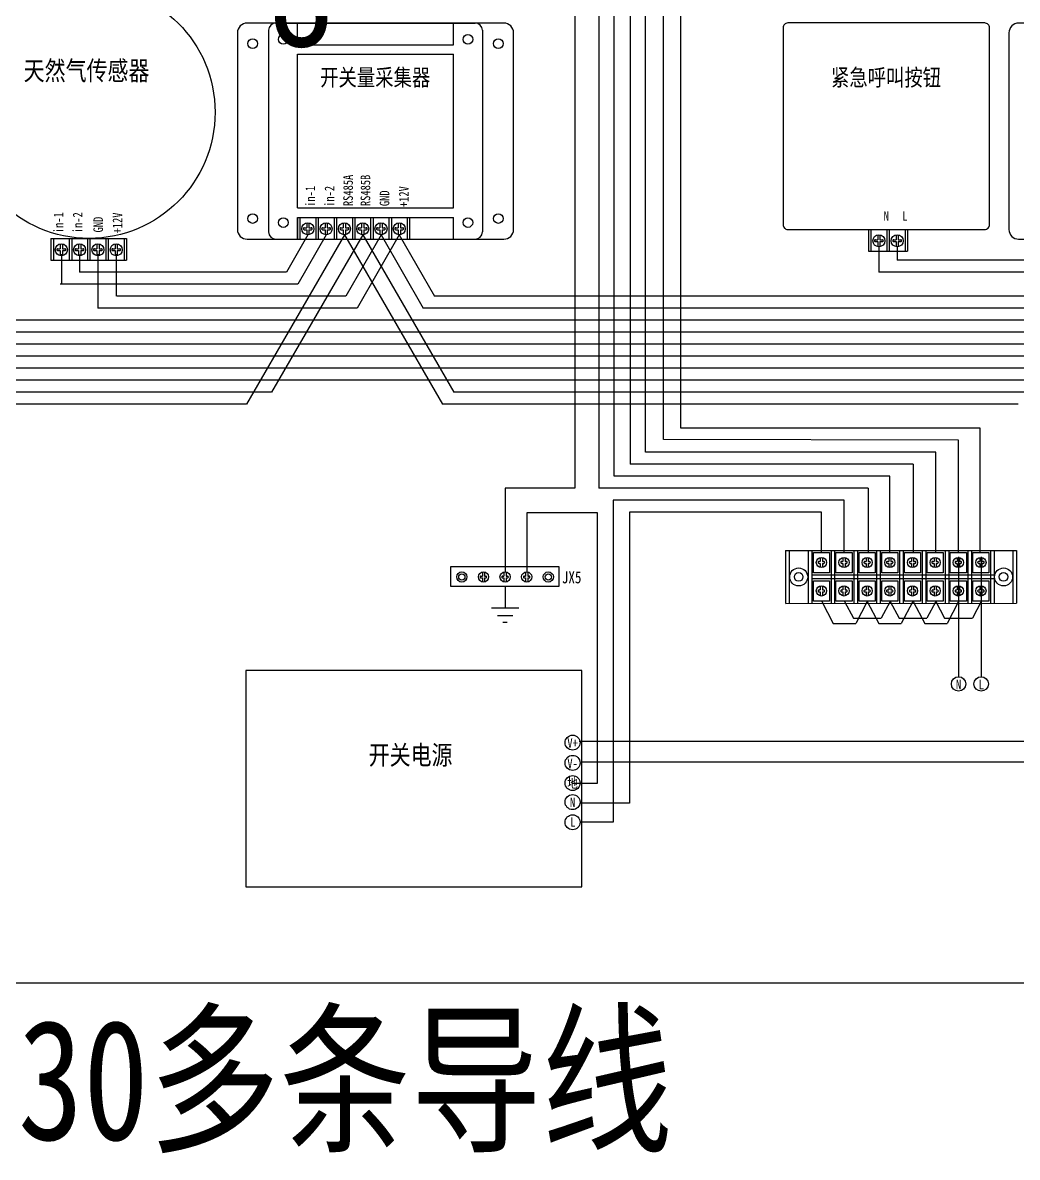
# Model space of a CAD drawing. Extents: x 1266371 to 2543862, y 307832 to 617203.
# Drawn here: x 1267638.5 to 1268052.8, y 308041.4 to 308514 of the extents above; entities that cross this region are included whole.
import ezdxf
from ezdxf.enums import TextEntityAlignment as Align

# ---------------------------------------------------------------- set-up
doc = ezdxf.new("R2010")
doc.units = 0
doc.header["$LTSCALE"] = 1000
doc.header["$MEASUREMENT"] = 0
doc.layers.get('0').update_dxf_attribs({"linetype": 'CONTINUOUS'})
doc.styles.add('-宋体', font='', dxfattribs={"width": 0.8})
doc.styles.get('-宋体').set_extended_font_data('SimSun')

msp = doc.modelspace()

# ---------------------------------------------------------------- linework, layer by layer
for p, q in [((1267912.65, 308345.08), (1267912.65, 308591.15)), ((1267905.37, 308340.38), (1267905.37, 308586.15)), ((1267897.89, 308335.08), (1267897.89, 308581.15)), ((1267891.57, 308576.15), (1267891.57, 308330.08)), ((1267884.81, 308325.08), (1267884.81, 308571.15)), ((1267878.51, 308566.15), (1267878.51, 308320.08)), ((1267868.51, 308561.15), (1267868.51, 308320.08)), ((1267743.95, 308513.84), (1267826.95, 308513.84)), ((1267752.95, 308504.84), (1267752.95, 308513.83)), ((1267817.95, 308504.84), (1267817.95, 308513.84)), ((1267740.95, 308510.84), (1267740.95, 308458.36)), ((1267829.95, 308510.84), (1267829.95, 308451.83)), ((1267752.95, 308504.84), (1267817.95, 308504.84)), ((1267752.95, 308436.84), (1267752.95, 308500.84)), ((1267752.95, 308500.84), (1267817.95, 308500.84)), ((1267817.95, 308436.84), (1267817.95, 308500.84)), ((1267740.95, 308485.86), (1267740.95, 308426.84)), ((1267829.95, 308485.44), (1267829.95, 308426.84)), ((1267752.95, 308436.84), (1267817.95, 308436.84)), ((1267752.95, 308423.83), (1267752.95, 308432.84)), ((1267752.95, 308432.84), (1267817.95, 308432.84)), ((1267752.95, 308432.84), (1267799.67, 308432.84)), ((1267752.95, 308432.84), (1267752.95, 308423.84)), ((1267752.95, 308432.84), (1267799.67, 308432.84)), ((1267752.95, 308432.84), (1267752.95, 308423.84)), ((1267753.95, 308432.84), (1267753.95, 308423.84)), ((1267753.95, 308432.84), (1267753.95, 308423.84)), ((1267760.57, 308432.84), (1267760.57, 308423.84)), ((1267760.57, 308432.84), (1267760.57, 308423.84)), ((1267761.57, 308432.84), (1267761.57, 308423.84)), ((1267761.57, 308432.84), (1267761.57, 308423.84)), ((1267768.19, 308432.84), (1267768.19, 308423.84)), ((1267768.19, 308432.84), (1267768.19, 308423.84)), ((1267769.19, 308432.84), (1267769.19, 308423.84)), ((1267769.19, 308432.84), (1267769.19, 308423.84)), ((1267775.81, 308432.84), (1267775.81, 308423.84)), ((1267775.81, 308432.84), (1267775.81, 308423.84)), ((1267776.81, 308432.84), (1267776.81, 308423.84)), ((1267776.81, 308432.84), (1267776.81, 308423.84)), ((1267783.43, 308432.84), (1267783.43, 308423.84)), ((1267783.43, 308432.84), (1267783.43, 308423.84)), ((1267784.43, 308432.84), (1267784.43, 308423.84)), ((1267784.43, 308432.84), (1267784.43, 308423.84)), ((1267791.05, 308432.84), (1267791.05, 308423.84)), ((1267791.05, 308432.84), (1267791.05, 308423.84)), ((1267792.05, 308432.84), (1267792.05, 308423.84)), ((1267792.05, 308432.84), (1267792.05, 308423.84)), ((1267798.67, 308432.84), (1267798.67, 308423.84)), ((1267798.67, 308432.84), (1267798.67, 308423.84)), ((1267799.67, 308432.84), (1267799.67, 308423.84)), ((1267799.67, 308432.84), (1267799.67, 308423.84)), ((1267817.95, 308423.83), (1267817.95, 308432.84)), ((1267755.79, 308428.55), (1267756.81, 308428.55)), ((1267755.79, 308428.55), (1267756.81, 308428.55)), ((1267755.79, 308427.78), (1267756.81, 308427.78)), ((1267755.79, 308427.78), (1267756.81, 308427.78)), ((1267756.81, 308430.63), (1267756.81, 308428.55)), ((1267756.81, 308430.63), (1267756.81, 308428.55)), ((1267756.81, 308427.78), (1267756.81, 308425.68)), ((1267756.81, 308427.78), (1267756.81, 308425.68)), ((1267757.7, 308430.63), (1267757.7, 308428.55)), ((1267757.7, 308430.63), (1267757.7, 308428.55)), ((1267757.7, 308428.55), (1267758.72, 308428.55)), ((1267757.7, 308428.55), (1267758.72, 308428.55)), ((1267757.7, 308427.78), (1267757.7, 308425.68)), ((1267757.7, 308427.78), (1267758.74, 308427.78)), ((1267757.7, 308427.78), (1267757.7, 308425.68)), ((1267757.7, 308427.78), (1267758.74, 308427.78)), ((1267763.41, 308428.55), (1267764.43, 308428.55)), ((1267763.41, 308428.55), (1267764.43, 308428.55)), ((1267763.41, 308427.78), (1267764.43, 308427.78)), ((1267763.41, 308427.78), (1267764.43, 308427.78)), ((1267764.43, 308430.63), (1267764.43, 308428.55)), ((1267764.43, 308430.63), (1267764.43, 308428.55)), ((1267764.43, 308427.78), (1267764.43, 308425.68)), ((1267764.43, 308427.78), (1267764.43, 308425.68)), ((1267765.32, 308430.63), (1267765.32, 308428.55)), ((1267765.32, 308430.63), (1267765.32, 308428.55)), ((1267765.32, 308428.55), (1267766.34, 308428.55)), ((1267765.32, 308428.55), (1267766.34, 308428.55)), ((1267765.32, 308427.78), (1267765.32, 308425.68)), ((1267765.32, 308427.78), (1267766.36, 308427.78)), ((1267765.32, 308427.78), (1267765.32, 308425.68)), ((1267765.32, 308427.78), (1267766.36, 308427.78)), ((1267771.03, 308428.55), (1267772.05, 308428.55)), ((1267771.03, 308428.55), (1267772.05, 308428.55)), ((1267771.03, 308427.78), (1267772.05, 308427.78)), ((1267771.03, 308427.78), (1267772.05, 308427.78)), ((1267772.05, 308430.63), (1267772.05, 308428.55)), ((1267772.05, 308430.63), (1267772.05, 308428.55)), ((1267772.05, 308427.78), (1267772.05, 308425.68)), ((1267772.05, 308427.78), (1267772.05, 308425.68)), ((1267772.94, 308430.63), (1267772.94, 308428.55)), ((1267772.94, 308430.63), (1267772.94, 308428.55)), ((1267772.94, 308428.55), (1267773.96, 308428.55)), ((1267772.94, 308428.55), (1267773.96, 308428.55)), ((1267772.94, 308427.78), (1267772.94, 308425.68)), ((1267772.94, 308427.78), (1267773.98, 308427.78)), ((1267772.94, 308427.78), (1267772.94, 308425.68)), ((1267772.94, 308427.78), (1267773.98, 308427.78)), ((1267778.65, 308428.55), (1267779.67, 308428.55)), ((1267778.65, 308428.55), (1267779.67, 308428.55)), ((1267778.65, 308427.78), (1267779.67, 308427.78)), ((1267778.65, 308427.78), (1267779.67, 308427.78)), ((1267779.67, 308430.63), (1267779.67, 308428.55)), ((1267779.67, 308430.63), (1267779.67, 308428.55)), ((1267779.67, 308427.78), (1267779.67, 308425.68)), ((1267779.67, 308427.78), (1267779.67, 308425.68)), ((1267780.56, 308430.63), (1267780.56, 308428.55)), ((1267780.56, 308430.63), (1267780.56, 308428.55)), ((1267780.56, 308428.55), (1267781.58, 308428.55)), ((1267780.56, 308428.55), (1267781.58, 308428.55)), ((1267780.56, 308427.78), (1267780.56, 308425.68)), ((1267780.56, 308427.78), (1267781.6, 308427.78)), ((1267780.56, 308427.78), (1267780.56, 308425.68)), ((1267780.56, 308427.78), (1267781.6, 308427.78)), ((1267786.27, 308428.55), (1267787.29, 308428.55)), ((1267786.27, 308428.55), (1267787.29, 308428.55)), ((1267786.27, 308427.78), (1267787.29, 308427.78)), ((1267786.27, 308427.78), (1267787.29, 308427.78)), ((1267787.29, 308430.63), (1267787.29, 308428.55)), ((1267787.29, 308430.63), (1267787.29, 308428.55)), ((1267787.29, 308427.78), (1267787.29, 308425.68)), ((1267787.29, 308427.78), (1267787.29, 308425.68)), ((1267788.18, 308430.63), (1267788.18, 308428.55)), ((1267788.18, 308430.63), (1267788.18, 308428.55)), ((1267788.18, 308428.55), (1267789.2, 308428.55)), ((1267788.18, 308428.55), (1267789.2, 308428.55)), ((1267788.18, 308427.78), (1267788.18, 308425.68)), ((1267788.18, 308427.78), (1267789.22, 308427.78)), ((1267788.18, 308427.78), (1267788.18, 308425.68)), ((1267788.18, 308427.78), (1267789.22, 308427.78)), ((1267793.89, 308428.55), (1267794.91, 308428.55)), ((1267793.89, 308428.55), (1267794.91, 308428.55)), ((1267793.89, 308427.78), (1267794.91, 308427.78)), ((1267793.89, 308427.78), (1267794.91, 308427.78)), ((1267794.91, 308430.63), (1267794.91, 308428.55)), ((1267794.91, 308430.63), (1267794.91, 308428.55)), ((1267794.91, 308427.78), (1267794.91, 308425.68)), ((1267794.91, 308427.78), (1267794.91, 308425.68)), ((1267795.8, 308430.63), (1267795.8, 308428.55)), ((1267795.8, 308430.63), (1267795.8, 308428.55)), ((1267795.8, 308428.55), (1267796.82, 308428.55)), ((1267795.8, 308428.55), (1267796.82, 308428.55)), ((1267795.8, 308427.78), (1267795.8, 308425.68)), ((1267795.8, 308427.78), (1267796.84, 308427.78)), ((1267795.8, 308427.78), (1267795.8, 308425.68)), ((1267795.8, 308427.78), (1267796.84, 308427.78)), ((1267990.8, 308427.85), (1268007.04, 308427.85)), ((1267990.8, 308427.85), (1267990.8, 308418.85)), ((1267991.8, 308427.85), (1267991.8, 308418.85)), ((1267998.42, 308427.85), (1267998.42, 308418.85)), ((1267999.42, 308427.85), (1267999.42, 308418.85)), ((1268006.04, 308427.85), (1268006.04, 308418.85)), ((1268007.04, 308427.85), (1268007.04, 308418.85)), ((1267650.3, 308424.1), (1267681.78, 308424.1)), ((1267650.3, 308424.1), (1267650.3, 308415.1)), ((1267651.3, 308424.1), (1267651.3, 308415.1)), ((1267654.16, 308421.89), (1267654.16, 308419.81)), ((1267655.06, 308421.89), (1267655.06, 308419.81)), ((1267657.92, 308424.1), (1267657.92, 308415.1)), ((1267658.92, 308424.1), (1267658.92, 308415.1)), ((1267661.78, 308421.89), (1267661.78, 308419.81)), ((1267662.68, 308421.89), (1267662.68, 308419.81)), ((1267665.54, 308424.1), (1267665.54, 308415.1)), ((1267666.54, 308424.1), (1267666.54, 308415.1)), ((1267669.4, 308421.89), (1267669.4, 308419.81)), ((1267670.3, 308421.89), (1267670.3, 308419.81)), ((1267673.16, 308424.1), (1267673.16, 308415.1)), ((1267674.16, 308424.1), (1267674.16, 308415.1)), ((1267677.02, 308421.89), (1267677.02, 308419.81)), ((1267677.92, 308421.89), (1267677.92, 308419.81)), ((1267680.78, 308424.1), (1267680.78, 308415.1)), ((1267681.78, 308424.1), (1267681.78, 308415.1)), ((1267743.95, 308423.84), (1267826.95, 308423.84)), ((1267752.95, 308423.84), (1267799.67, 308423.84)), ((1267752.95, 308423.84), (1267799.67, 308423.84)), ((1267993.64, 308423.56), (1267994.66, 308423.56)), ((1267993.64, 308422.79), (1267994.66, 308422.79)), ((1267994.66, 308425.64), (1267994.66, 308423.56)), ((1267994.66, 308422.79), (1267994.66, 308420.69)), ((1267995.56, 308425.64), (1267995.56, 308423.56)), ((1267995.56, 308423.56), (1267996.57, 308423.56)), ((1267995.56, 308422.79), (1267995.56, 308420.69)), ((1267995.56, 308422.79), (1267996.59, 308422.79)), ((1268001.26, 308423.56), (1268002.28, 308423.56)), ((1268001.26, 308422.79), (1268002.28, 308422.79)), ((1268002.28, 308425.64), (1268002.28, 308423.56)), ((1268002.28, 308422.79), (1268002.28, 308420.69)), ((1268003.18, 308425.64), (1268003.18, 308423.56)), ((1268003.18, 308423.56), (1268004.19, 308423.56)), ((1268003.18, 308422.79), (1268003.18, 308420.69)), ((1268003.18, 308422.79), (1268004.21, 308422.79)), ((1267653.14, 308419.81), (1267654.16, 308419.81)), ((1267653.14, 308419.04), (1267654.16, 308419.04)), ((1267654.16, 308419.04), (1267654.16, 308416.94)), ((1267655.06, 308419.81), (1267656.07, 308419.81)), ((1267655.06, 308419.04), (1267655.06, 308416.94)), ((1267655.06, 308419.04), (1267656.09, 308419.04)), ((1267660.76, 308419.81), (1267661.78, 308419.81)), ((1267660.76, 308419.04), (1267661.78, 308419.04)), ((1267661.78, 308419.04), (1267661.78, 308416.94)), ((1267662.68, 308419.81), (1267663.69, 308419.81)), ((1267662.68, 308419.04), (1267662.68, 308416.94)), ((1267662.68, 308419.04), (1267663.71, 308419.04)), ((1267668.38, 308419.81), (1267669.4, 308419.81)), ((1267668.38, 308419.04), (1267669.4, 308419.04)), ((1267669.4, 308419.04), (1267669.4, 308416.94)), ((1267670.3, 308419.81), (1267671.31, 308419.81)), ((1267670.3, 308419.04), (1267670.3, 308416.94)), ((1267670.3, 308419.04), (1267671.33, 308419.04)), ((1267676, 308419.81), (1267677.02, 308419.81)), ((1267676, 308419.04), (1267677.02, 308419.04)), ((1267677.02, 308419.04), (1267677.02, 308416.94)), ((1267677.92, 308419.81), (1267678.93, 308419.81)), ((1267677.92, 308419.04), (1267677.92, 308416.94)), ((1267677.92, 308419.04), (1267678.95, 308419.04)), ((1267990.8, 308418.85), (1268007.04, 308418.85)), ((1267650.3, 308415.1), (1267681.78, 308415.1)), ((1268037.32, 308345.08), (1267912.65, 308345.08)), ((1268037.32, 308293.42), (1268037.32, 308345.08)), ((1268028.2, 308340.08), (1267905.37, 308340.38)), ((1268028.2, 308293.38), (1268028.2, 308340.08)), ((1268018.79, 308335.08), (1267897.89, 308335.08)), ((1268018.79, 308293.38), (1268018.79, 308335.08)), ((1268009.32, 308330.08), (1267891.57, 308330.08)), ((1268009.32, 308330.08), (1268009.32, 308293.53)), ((1267999.69, 308325.08), (1267884.81, 308325.08)), ((1267999.69, 308293.36), (1267999.69, 308325.08)), ((1267868.51, 308320.08), (1267839.43, 308320.08)), ((1267839.43, 308320.08), (1267839.43, 308285.28)), ((1267990.66, 308320.08), (1267878.51, 308320.08)), ((1267990.66, 308320.08), (1267990.66, 308293.44)), ((1267884.5, 308315.08), (1267884.5, 308180.93)), ((1267980.64, 308315.08), (1267884.5, 308315.08)), ((1267980.64, 308293.38), (1267980.64, 308315.08)), ((1267877.93, 308309.86), (1267848.43, 308309.86)), ((1267848.43, 308309.86), (1267848.43, 308285.29)), ((1267877.93, 308197.29), (1267877.93, 308309.86)), ((1267891.26, 308310.08), (1267891.26, 308188.87)), ((1267971.26, 308310.08), (1267891.26, 308310.08)), ((1267971.26, 308293.38), (1267971.26, 308310.08)), ((1267956.17, 308294.12), (1268052.46, 308294.12)), ((1267956.17, 308294.12), (1267956.17, 308272.17)), ((1267957.67, 308294.12), (1267957.67, 308272.17)), ((1267965.67, 308294.12), (1267965.67, 308272.17)), ((1267967.17, 308294.12), (1267967.17, 308272.17)), ((1267975.17, 308294.12), (1267975.17, 308272.22)), ((1267976.67, 308294.12), (1267976.67, 308272.22)), ((1267984.67, 308294.12), (1267984.67, 308272.22)), ((1267986.17, 308294.12), (1267986.17, 308272.22)), ((1267994.17, 308294.12), (1267994.17, 308272.22)), ((1267995.67, 308294.12), (1267995.67, 308272.22)), ((1268003.67, 308294.12), (1268003.67, 308272.22)), ((1268005.17, 308294.12), (1268005.17, 308272.22)), ((1268013.17, 308294.12), (1268013.17, 308272.22)), ((1268014.67, 308294.12), (1268014.67, 308272.22)), ((1268022.67, 308294.12), (1268022.67, 308272.22)), ((1268024.17, 308294.12), (1268024.17, 308272.22)), ((1268032.17, 308294.12), (1268032.17, 308272.22)), ((1268033.67, 308294.12), (1268033.67, 308272.22)), ((1268041.55, 308294.12), (1268041.55, 308272.22)), ((1268043.05, 308294.12), (1268043.05, 308272.22)), ((1268050.96, 308294.12), (1268050.96, 308272.22)), ((1268052.46, 308294.12), (1268052.46, 308272.22)), ((1267970.19, 308289.56), (1267970.71, 308289.56)), ((1267970.71, 308291.24), (1267970.71, 308289.56)), ((1267971.61, 308291.25), (1267971.61, 308289.56)), ((1267971.61, 308289.56), (1267972.12, 308289.56)), ((1267979.61, 308289.56), (1267980.13, 308289.56)), ((1267980.13, 308291.24), (1267980.13, 308289.56)), ((1267981.03, 308291.25), (1267981.03, 308289.56)), ((1267981.03, 308289.56), (1267981.54, 308289.56)), ((1267989.26, 308289.56), (1267989.78, 308289.56)), ((1267989.78, 308291.24), (1267989.78, 308289.56)), ((1267990.67, 308291.25), (1267990.67, 308289.56)), ((1267990.67, 308289.56), (1267991.19, 308289.56)), ((1267998.67, 308289.56), (1267999.19, 308289.56)), ((1267999.19, 308291.24), (1267999.19, 308289.56)), ((1268000.09, 308291.25), (1268000.09, 308289.56)), ((1268000.09, 308289.56), (1268000.6, 308289.56)), ((1268008.15, 308289.56), (1268008.67, 308289.56)), ((1268008.67, 308291.24), (1268008.67, 308289.56)), ((1268009.57, 308291.25), (1268009.57, 308289.56)), ((1268009.57, 308289.56), (1268010.08, 308289.56)), ((1268017.57, 308289.56), (1268018.09, 308289.56)), ((1268018.09, 308291.24), (1268018.09, 308289.56)), ((1268018.98, 308291.25), (1268018.98, 308289.56)), ((1268018.98, 308289.56), (1268019.5, 308289.56)), ((1268027.22, 308289.56), (1268027.73, 308289.56)), ((1268027.73, 308291.24), (1268027.73, 308289.56)), ((1268028.28, 308291.49), (1268028.28, 308241.58)), ((1268028.63, 308291.25), (1268028.63, 308289.56)), ((1268028.63, 308289.56), (1268029.15, 308289.56)), ((1268036.63, 308289.56), (1268037.15, 308289.56)), ((1268037.15, 308291.24), (1268037.15, 308289.56)), ((1268037.7, 308291.48), (1268037.7, 308241.58)), ((1268038.05, 308291.25), (1268038.05, 308289.56)), ((1268038.05, 308289.56), (1268038.56, 308289.56)), ((1267829.97, 308285.21), (1267829.97, 308283.52)), ((1267830.86, 308285.21), (1267830.86, 308283.52)), ((1267838.97, 308285.21), (1267838.97, 308283.52)), ((1267839.86, 308285.21), (1267839.86, 308283.52)), ((1267847.97, 308285.21), (1267847.97, 308283.52)), ((1267848.86, 308285.21), (1267848.86, 308283.52)), ((1267970.19, 308288.78), (1267970.71, 308288.78)), ((1267970.71, 308288.78), (1267970.71, 308287.07)), ((1267971.61, 308288.78), (1267971.61, 308287.07)), ((1267971.61, 308288.78), (1267972.14, 308288.78)), ((1267979.61, 308288.78), (1267980.13, 308288.78)), ((1267980.13, 308288.78), (1267980.13, 308287.07)), ((1267981.03, 308288.78), (1267981.03, 308287.07)), ((1267981.03, 308288.78), (1267981.56, 308288.78)), ((1267989.26, 308288.78), (1267989.78, 308288.78)), ((1267989.78, 308288.78), (1267989.78, 308287.07)), ((1267990.67, 308288.78), (1267990.67, 308287.07)), ((1267990.67, 308288.78), (1267991.2, 308288.78)), ((1267998.67, 308288.78), (1267999.19, 308288.78)), ((1267999.19, 308288.78), (1267999.19, 308287.07)), ((1268000.09, 308288.78), (1268000.09, 308287.07)), ((1268000.09, 308288.78), (1268000.62, 308288.78)), ((1268008.15, 308288.78), (1268008.67, 308288.78)), ((1268008.67, 308288.78), (1268008.67, 308287.07)), ((1268009.57, 308288.78), (1268009.57, 308287.07)), ((1268009.57, 308288.78), (1268010.1, 308288.78)), ((1268017.57, 308288.78), (1268018.09, 308288.78)), ((1268018.09, 308288.78), (1268018.09, 308287.07)), ((1268018.98, 308288.78), (1268018.98, 308287.07)), ((1268018.98, 308288.78), (1268019.52, 308288.78)), ((1268027.21, 308288.78), (1268027.73, 308288.78)), ((1268027.73, 308288.78), (1268027.73, 308287.07)), ((1268028.63, 308288.78), (1268028.63, 308287.07)), ((1268028.63, 308288.78), (1268029.16, 308288.78)), ((1268036.63, 308288.78), (1268037.15, 308288.78)), ((1268037.15, 308288.78), (1268037.15, 308287.07)), ((1268038.05, 308288.78), (1268038.05, 308287.07)), ((1268038.05, 308288.78), (1268038.58, 308288.78)), ((1267829.45, 308283.52), (1267829.97, 308283.52)), ((1267829.45, 308282.74), (1267829.97, 308282.74)), ((1267829.97, 308282.74), (1267829.97, 308281.04)), ((1267830.86, 308283.52), (1267831.38, 308283.52)), ((1267830.86, 308282.74), (1267830.86, 308281.03)), ((1267830.86, 308282.74), (1267831.4, 308282.74)), ((1267838.45, 308283.52), (1267838.97, 308283.52)), ((1267838.45, 308282.74), (1267838.97, 308282.74)), ((1267838.97, 308282.74), (1267838.97, 308281.04)), ((1267839.86, 308283.52), (1267840.38, 308283.52)), ((1267839.86, 308282.74), (1267839.86, 308281.03)), ((1267839.86, 308282.74), (1267840.4, 308282.74)), ((1267847.45, 308283.52), (1267847.97, 308283.52)), ((1267847.45, 308282.74), (1267847.97, 308282.74)), ((1267847.97, 308282.74), (1267847.97, 308281.04)), ((1267848.86, 308283.52), (1267849.38, 308283.52)), ((1267848.86, 308282.74), (1267848.86, 308281.03)), ((1267848.86, 308282.74), (1267849.4, 308282.74)), ((1267967.17, 308284.08), (1268043.05, 308284.08)), ((1267967.17, 308282.44), (1268043.05, 308282.44)), ((1267839.44, 308279.29), (1267839.44, 308270.07)), ((1267970.19, 308277.71), (1267970.71, 308277.71)), ((1267970.19, 308276.93), (1267970.71, 308276.93)), ((1267970.71, 308279.39), (1267970.71, 308277.71)), ((1267970.71, 308276.93), (1267970.71, 308275.22)), ((1267971.61, 308279.39), (1267971.61, 308277.71)), ((1267971.61, 308277.71), (1267972.12, 308277.71)), ((1267971.61, 308276.93), (1267971.61, 308275.22)), ((1267971.61, 308276.93), (1267972.14, 308276.93)), ((1267979.61, 308277.71), (1267980.13, 308277.71)), ((1267979.61, 308276.93), (1267980.13, 308276.93)), ((1267980.13, 308279.39), (1267980.13, 308277.71)), ((1267980.13, 308276.93), (1267980.13, 308275.22)), ((1267981.03, 308279.39), (1267981.03, 308277.71)), ((1267981.03, 308277.71), (1267981.54, 308277.71)), ((1267981.03, 308276.93), (1267981.03, 308275.22)), ((1267981.03, 308276.93), (1267981.56, 308276.93)), ((1267989.26, 308277.71), (1267989.78, 308277.71)), ((1267989.26, 308276.93), (1267989.78, 308276.93)), ((1267989.78, 308279.39), (1267989.78, 308277.71)), ((1267989.78, 308276.93), (1267989.78, 308275.22)), ((1267990.67, 308279.39), (1267990.67, 308277.71)), ((1267990.67, 308277.71), (1267991.19, 308277.71)), ((1267990.67, 308276.93), (1267990.67, 308275.22)), ((1267990.67, 308276.93), (1267991.2, 308276.93)), ((1267998.67, 308277.71), (1267999.19, 308277.71)), ((1267998.67, 308276.93), (1267999.19, 308276.93)), ((1267999.19, 308279.39), (1267999.19, 308277.71)), ((1267999.19, 308276.93), (1267999.19, 308275.22)), ((1268000.09, 308279.39), (1268000.09, 308277.71)), ((1268000.09, 308277.71), (1268000.6, 308277.71)), ((1268000.09, 308276.93), (1268000.09, 308275.22)), ((1268000.09, 308276.93), (1268000.62, 308276.93)), ((1268008.15, 308277.71), (1268008.67, 308277.71)), ((1268008.15, 308276.93), (1268008.67, 308276.93)), ((1268008.67, 308279.39), (1268008.67, 308277.71)), ((1268008.67, 308276.93), (1268008.67, 308275.22)), ((1268009.57, 308279.39), (1268009.57, 308277.71)), ((1268009.57, 308277.71), (1268010.08, 308277.71)), ((1268009.57, 308276.93), (1268009.57, 308275.22)), ((1268009.57, 308276.93), (1268010.1, 308276.93)), ((1268017.57, 308277.71), (1268018.09, 308277.71)), ((1268017.57, 308276.93), (1268018.09, 308276.93)), ((1268018.09, 308279.39), (1268018.09, 308277.71)), ((1268018.09, 308276.93), (1268018.09, 308275.22)), ((1268018.98, 308279.39), (1268018.98, 308277.71)), ((1268018.98, 308277.71), (1268019.5, 308277.71)), ((1268018.98, 308276.93), (1268018.98, 308275.22)), ((1268018.98, 308276.93), (1268019.52, 308276.93)), ((1268027.21, 308276.93), (1268027.73, 308276.93)), ((1268027.22, 308277.71), (1268027.73, 308277.71)), ((1268027.73, 308279.39), (1268027.73, 308277.71)), ((1268027.73, 308276.93), (1268027.73, 308275.22)), ((1268028.63, 308279.39), (1268028.63, 308277.71)), ((1268028.63, 308277.71), (1268029.15, 308277.71)), ((1268028.63, 308276.93), (1268028.63, 308275.22)), ((1268028.63, 308276.93), (1268029.16, 308276.93)), ((1268036.63, 308277.71), (1268037.15, 308277.71)), ((1268036.63, 308276.93), (1268037.15, 308276.93)), ((1268037.15, 308279.39), (1268037.15, 308277.71)), ((1268037.15, 308276.93), (1268037.15, 308275.22)), ((1268038.05, 308279.39), (1268038.05, 308277.71)), ((1268038.05, 308277.71), (1268038.56, 308277.71)), ((1268038.05, 308276.93), (1268038.05, 308275.22)), ((1268038.05, 308276.93), (1268038.58, 308276.93)), ((1267956.17, 308272.12), (1268052.46, 308272.22)), ((1267971.32, 308272.96), (1267976.12, 308263.8)), ((1267980.81, 308272.96), (1267984.5, 308265.92)), ((1267990.25, 308272.96), (1267985.44, 308263.8)), ((1267990.25, 308272.96), (1267995.05, 308263.8)), ((1267999.75, 308272.96), (1267996.05, 308265.92)), ((1267999.85, 308272.96), (1268003.54, 308265.92)), ((1268009.18, 308272.96), (1268004.37, 308263.8)), ((1268009.37, 308272.96), (1268014.18, 308263.8)), ((1268018.79, 308272.96), (1268015.1, 308265.92)), ((1268018.8, 308272.96), (1268022.49, 308265.92)), ((1268028.31, 308272.96), (1268023.5, 308263.8)), ((1268037.74, 308272.96), (1268034.05, 308265.92)), ((1267845.15, 308270.07), (1267833.75, 308270.07)), ((1267842.68, 308266.95), (1267836.23, 308266.95)), ((1267984.5, 308265.92), (1267996.05, 308265.92)), ((1268003.54, 308265.92), (1268015.1, 308265.92)), ((1268022.49, 308265.92), (1268034.05, 308265.92)), ((1267840.27, 308264.12), (1267838.5, 308264.12)), ((1267976.12, 308263.8), (1267985.44, 308263.8)), ((1267995.05, 308263.8), (1268004.37, 308263.8)), ((1268014.18, 308263.8), (1268023.5, 308263.8)), ((1267870.32, 308214.75), (1268219.67, 308214.75)), ((1267871.67, 308206.19), (1268210.24, 308206.19)), ((1267867.52, 308197.29), (1267877.93, 308197.29)), ((1267891.26, 308188.87), (1267870.66, 308188.87)), ((1267884.5, 308180.93), (1267870.72, 308180.93))]:
    msp.add_line(p, q)
at = {"color": 1}
for p, q in [((1267772.51, 308425.64), (1267731.69, 308355.07)), ((1267780.12, 308425.64), (1267742.19, 308360.07)), ((1267757.28, 308425.64), (1267748.36, 308410.05)), ((1267764.88, 308425.64), (1267753.1, 308405.06)), ((1267772.52, 308425.64), (1267813.35, 308355.07)), ((1267787.75, 308425.64), (1267773.1, 308400.05)), ((1267795.37, 308425.64), (1267777.86, 308395.06)), ((1267780.12, 308425.64), (1267818.05, 308360.07)), ((1267787.75, 308425.64), (1267805.24, 308395.07)), ((1267795.37, 308425.64), (1267810, 308400.07)), ((1267654.61, 308417.56), (1267654.61, 308405.06)), ((1267662.23, 308417.51), (1267662.23, 308410.06)), ((1267669.87, 308417.63), (1267669.87, 308395.06)), ((1267677.47, 308417.6), (1267677.47, 308400.06)), ((1267995.14, 308420.65), (1267995.14, 308410.06)), ((1268002.76, 308420.65), (1268002.76, 308415.06)), ((1268072.57, 308415.05), (1268002.76, 308415.06)), ((1267748.36, 308410.05), (1267662.23, 308410.06)), ((1268077.31, 308410.06), (1267995.14, 308410.06)), ((1267753.1, 308405.06), (1267654.09, 308405.06)), ((1267773.1, 308400.05), (1267677.71, 308400.06)), ((1268181.66, 308400.05), (1267810, 308400.07)), ((1267777.86, 308395.06), (1267669.87, 308395.06)), ((1268172.1, 308395.07), (1267805.24, 308395.07)), ((1268162.55, 308390.07), (1267473.81, 308390.07)), ((1268153.12, 308385.07), (1267469.05, 308385.07)), ((1268143.61, 308380.07), (1267211.54, 308380.07)), ((1268134.19, 308375.07), (1267206.68, 308375.07)), ((1268124.54, 308370.07), (1267088.49, 308370.07)), ((1268115.12, 308365.07), (1267083.78, 308365.07)), ((1267742.19, 308360.07), (1267476.15, 308360.07)), ((1268063.54, 308360.07), (1267818.05, 308360.07)), ((1267731.69, 308355.07), (1267471.41, 308355.07)), ((1268053.05, 308355.07), (1267813.35, 308355.07))]:
    msp.add_line(p, q, dxfattribs=at)
for points in [[(1266784.74, 308114.1), (1268284.74, 308114.1), (1268284.74, 309034.1), (1266784.74, 309034.1)], [(1267967.82, 308293.35), (1267974.52, 308293.35), (1267974.52, 308284.85), (1267967.82, 308284.85)], [(1267977.24, 308293.35), (1267983.94, 308293.35), (1267983.94, 308284.85), (1267977.24, 308284.85)], [(1267986.88, 308293.35), (1267993.59, 308293.35), (1267993.59, 308284.85), (1267986.88, 308284.85)], [(1267996.3, 308293.35), (1268003, 308293.35), (1268003, 308284.85), (1267996.3, 308284.85)], [(1268005.78, 308293.35), (1268012.48, 308293.35), (1268012.48, 308284.85), (1268005.78, 308284.85)], [(1268015.2, 308293.35), (1268021.9, 308293.35), (1268021.9, 308284.85), (1268015.2, 308284.85)], [(1268024.84, 308293.35), (1268031.54, 308293.35), (1268031.54, 308284.85), (1268024.84, 308284.85)], [(1268034.26, 308293.35), (1268040.96, 308293.35), (1268040.96, 308284.85), (1268034.26, 308284.85)], [(1267816.74, 308279.31), (1267862, 308279.31), (1267862, 308287.28), (1267816.74, 308287.28)], [(1267967.82, 308281.5), (1267974.52, 308281.5), (1267974.52, 308273), (1267967.82, 308273)], [(1267977.24, 308281.5), (1267983.94, 308281.5), (1267983.94, 308273), (1267977.24, 308273)], [(1267986.88, 308281.5), (1267993.59, 308281.5), (1267993.59, 308273), (1267986.88, 308273)], [(1267996.3, 308281.5), (1268003, 308281.5), (1268003, 308273), (1267996.3, 308273)], [(1268005.78, 308281.5), (1268012.48, 308281.5), (1268012.48, 308273), (1268005.78, 308273)], [(1268015.2, 308281.5), (1268021.9, 308281.5), (1268021.9, 308273), (1268015.2, 308273)], [(1268024.84, 308281.5), (1268031.54, 308281.5), (1268031.54, 308273), (1268024.84, 308273)], [(1268034.26, 308281.5), (1268040.96, 308281.5), (1268040.96, 308273), (1268034.26, 308273)], [(1267731.41, 308154.12), (1267871.41, 308154.12), (1267871.41, 308244.12), (1267731.41, 308244.12)]]:
    msp.add_lwpolyline(points, close=True)
for points in [[(1267731.95, 308423.83), (1267838.95, 308423.83, 0.414214), (1267842.95, 308427.83), (1267842.95, 308509.83, 0.414214), (1267838.95, 308513.83), (1267731.95, 308513.83, 0.414214), (1267727.95, 308509.83), (1267727.95, 308427.83, 0.414214)], [(1267957.18, 308427.88), (1268039.18, 308427.88, 0.414214), (1268041.18, 308429.88), (1268041.18, 308511.88, 0.414214), (1268039.18, 308513.88), (1267957.18, 308513.88, 0.414214), (1267955.18, 308511.88), (1267955.18, 308429.88, 0.414214)], [(1268053.29, 308423.83), (1268160.29, 308423.83, 0.414214), (1268164.29, 308427.83), (1268164.29, 308509.83, 0.414214), (1268160.29, 308513.83), (1268053.29, 308513.83, 0.414214), (1268049.29, 308509.83), (1268049.29, 308427.83, 0.414214)]]:
    msp.add_lwpolyline(points, format="xyb", close=True)
for centre, radius in [((1267666.15, 308476.67), 52.5), ((1267734.29, 308505.27), 2), ((1267747.05, 308507.05), 2), ((1267823.95, 308507.05), 2), ((1267836.62, 308505.27), 2), ((1267734.29, 308432.42), 2), ((1267747.05, 308430.73), 2), ((1267823.95, 308430.73), 2), ((1267836.62, 308432.42), 2), ((1267757.26, 308428.16), 2.51), ((1267757.26, 308428.16), 2.51), ((1267764.88, 308428.16), 2.51), ((1267764.88, 308428.16), 2.51), ((1267772.5, 308428.16), 2.51), ((1267772.5, 308428.16), 2.51), ((1267780.12, 308428.16), 2.51), ((1267780.12, 308428.16), 2.51), ((1267787.74, 308428.16), 2.51), ((1267787.74, 308428.16), 2.51), ((1267795.36, 308428.16), 2.51), ((1267795.36, 308428.16), 2.51), ((1267654.61, 308419.42), 2.51), ((1267662.23, 308419.42), 2.51), ((1267669.85, 308419.42), 2.51), ((1267677.47, 308419.42), 2.51), ((1267995.11, 308423.17), 2.51), ((1268002.73, 308423.17), 2.51), ((1267971.17, 308289.16), 2.13), ((1267980.58, 308289.16), 2.13), ((1267990.23, 308289.16), 2.13), ((1267999.65, 308289.16), 2.13), ((1268009.12, 308289.16), 2.13), ((1268018.54, 308289.16), 2.13), ((1268028.19, 308289.16), 2.13), ((1268037.6, 308289.16), 2.13), ((1267821.42, 308283.12), 2.13), ((1267830.42, 308283.12), 2.13), ((1267839.42, 308283.12), 2.13), ((1267848.42, 308283.12), 2.13), ((1267857.42, 308283.12), 2.13), ((1267961.7, 308283.13), 3.75), ((1267961.7, 308283.13), 1.8), ((1268047.03, 308283.13), 3.75), ((1268047.03, 308283.13), 1.8), ((1267821.42, 308283.12), 1.3), ((1267857.42, 308283.12), 1.3), ((1267971.17, 308277.31), 2.13), ((1267980.58, 308277.31), 2.13), ((1267990.23, 308277.31), 2.13), ((1267999.65, 308277.31), 2.13), ((1268009.12, 308277.31), 2.13), ((1268018.54, 308277.31), 2.13), ((1268028.19, 308277.31), 2.13), ((1268037.6, 308277.31), 2.13), ((1267867.52, 308214.12), 3.12), ((1267867.52, 308205.7), 3.12), ((1267867.52, 308197.29), 3.12), ((1267867.52, 308189.35), 3.12), ((1267867.52, 308180.96), 3.12)]:
    msp.add_circle(centre, radius)
for centre in [(1268028.28, 308238.58), (1268037.7, 308238.58)]:
    msp.add_circle(centre, 3, dxfattribs=at)
for centre, radius, start, end in [((1267743.95, 308510.84), 3, 90, 180), ((1267826.95, 308510.84), 3, 0, 90), ((1267743.95, 308426.84), 3, 180, 270), ((1267755.77, 308428.17), 0.388, 88.0266, 271.7737), ((1267755.77, 308428.17), 0.388, 88.0266, 271.7737), ((1267758.73, 308428.17), 0.388, 268.2263, 91.9734), ((1267758.73, 308428.17), 0.388, 268.2263, 91.9734), ((1267763.39, 308428.17), 0.388, 88.0266, 271.7737), ((1267763.39, 308428.17), 0.388, 88.0266, 271.7737), ((1267766.35, 308428.17), 0.388, 268.2263, 91.9734), ((1267766.35, 308428.17), 0.388, 268.2263, 91.9734), ((1267771.01, 308428.17), 0.388, 88.0266, 271.7737), ((1267771.01, 308428.17), 0.388, 88.0266, 271.7737), ((1267773.97, 308428.17), 0.388, 268.2263, 91.9734), ((1267773.97, 308428.17), 0.388, 268.2263, 91.9734), ((1267778.63, 308428.17), 0.388, 88.0266, 271.7737), ((1267778.63, 308428.17), 0.388, 88.0266, 271.7737), ((1267781.59, 308428.17), 0.388, 268.2263, 91.9734), ((1267781.59, 308428.17), 0.388, 268.2263, 91.9734), ((1267786.25, 308428.17), 0.388, 88.0266, 271.7737), ((1267786.25, 308428.17), 0.388, 88.0266, 271.7737), ((1267789.21, 308428.17), 0.388, 268.2263, 91.9734), ((1267789.21, 308428.17), 0.388, 268.2263, 91.9734), ((1267793.87, 308428.17), 0.388, 88.0266, 271.7737), ((1267793.87, 308428.17), 0.388, 88.0266, 271.7737), ((1267796.83, 308428.17), 0.388, 268.2263, 91.9734), ((1267796.83, 308428.17), 0.388, 268.2263, 91.9734), ((1267826.95, 308426.84), 3, 270, 0), ((1267993.63, 308423.18), 0.388, 88.0266, 271.7737), ((1267996.58, 308423.18), 0.388, 268.2263, 91.9734), ((1268001.25, 308423.18), 0.388, 88.0266, 271.7737), ((1268004.2, 308423.18), 0.388, 268.2263, 91.9734), ((1267653.13, 308419.43), 0.388, 88.0266, 271.7737), ((1267656.08, 308419.43), 0.388, 268.2263, 91.9734), ((1267660.75, 308419.43), 0.388, 88.0266, 271.7737), ((1267663.7, 308419.43), 0.388, 268.2263, 91.9734), ((1267668.37, 308419.43), 0.388, 88.0266, 271.7737), ((1267671.32, 308419.43), 0.388, 268.2263, 91.9734), ((1267675.99, 308419.43), 0.388, 88.0266, 271.7737), ((1267678.94, 308419.43), 0.388, 268.2263, 91.9734), ((1267970.18, 308289.17), 0.388, 88.0266, 271.7737), ((1267972.14, 308289.17), 0.388, 268.2263, 91.9734), ((1267979.6, 308289.17), 0.388, 88.0266, 271.7737), ((1267981.55, 308289.17), 0.388, 268.2263, 91.9734), ((1267989.24, 308289.17), 0.388, 88.0266, 271.7737), ((1267991.2, 308289.17), 0.388, 268.2263, 91.9734), ((1267998.66, 308289.17), 0.388, 88.0266, 271.7737), ((1268000.62, 308289.17), 0.388, 268.2263, 91.9734), ((1268008.14, 308289.17), 0.388, 88.0266, 271.7737), ((1268010.1, 308289.17), 0.388, 268.2263, 91.9734), ((1268017.55, 308289.17), 0.388, 88.0266, 271.7737), ((1268019.51, 308289.17), 0.388, 268.2263, 91.9734), ((1268027.2, 308289.17), 0.388, 88.0266, 271.7737), ((1268029.16, 308289.17), 0.388, 268.2263, 91.9734), ((1268036.62, 308289.17), 0.388, 88.0266, 271.7737), ((1268038.57, 308289.17), 0.388, 268.2263, 91.9734), ((1267829.43, 308283.13), 0.388, 88.0266, 271.7737), ((1267831.39, 308283.13), 0.388, 268.2263, 91.9734), ((1267838.43, 308283.13), 0.388, 88.0266, 271.7737), ((1267840.39, 308283.13), 0.388, 268.2263, 91.9734), ((1267847.43, 308283.13), 0.388, 88.0266, 271.7737), ((1267849.39, 308283.13), 0.388, 268.2263, 91.9734), ((1267970.18, 308277.32), 0.388, 88.0266, 271.7737), ((1267972.14, 308277.32), 0.388, 268.2263, 91.9734), ((1267979.6, 308277.32), 0.388, 88.0266, 271.7737), ((1267981.55, 308277.32), 0.388, 268.2263, 91.9734), ((1267989.24, 308277.32), 0.388, 88.0266, 271.7737), ((1267991.2, 308277.32), 0.388, 268.2263, 91.9734), ((1267998.66, 308277.32), 0.388, 88.0266, 271.7737), ((1268000.62, 308277.32), 0.388, 268.2263, 91.9734), ((1268008.14, 308277.32), 0.388, 88.0266, 271.7737), ((1268010.1, 308277.32), 0.388, 268.2263, 91.9734), ((1268017.55, 308277.32), 0.388, 88.0266, 271.7737), ((1268019.51, 308277.32), 0.388, 268.2263, 91.9734), ((1268027.2, 308277.32), 0.388, 88.0266, 271.7737), ((1268029.16, 308277.32), 0.388, 268.2263, 91.9734), ((1268036.62, 308277.32), 0.388, 88.0266, 271.7737), ((1268038.57, 308277.32), 0.388, 268.2263, 91.9734)]:
    msp.add_arc(centre, radius, start, end)

# ---------------------------------------------------------------- texts
at = {"style": '-宋体', "width": 0.8}
for s, height, p in [('8', 50, (1267754.54, 308528.78)), ('天然气传感器', 8, (1267665.12, 308494.2)), ('开关量采集器', 7, (1267785.33, 308491.34)), ('紧急呼叫按钮', 7, (1267998.1, 308491.34)), ('N', 4, (1267998.19, 308433.47)), ('L', 4, (1268005.89, 308433.47)), ('JX5', 5, (1267867.14, 308282.94)), ('N', 4, (1268028.29, 308238.38)), ('L', 4, (1268037.8, 308238.38)), ('开关电源', 8, (1267800.07, 308209.08)), ('V+', 4, (1267867.53, 308213.97)), ('V-', 4, (1267867.53, 308205.48)), ('地', 4, (1267867.53, 308197.46)), ('N', 4, (1267867.53, 308189.25)), ('L', 4, (1267867.7, 308181.08)), ('大致数了一下，有130多条导线', 50, (1267541.01, 308073.77))]:
    msp.add_text(s, height=height, dxfattribs=at).set_placement(p, align=Align.MIDDLE)
for s, p in [('RS485A', (1267774.03, 308444.14)), ('RS485B', (1267781.25, 308444.14)), ('in-1', (1267758.18, 308441.66)), ('in-2', (1267766.16, 308441.66)), ('+12V', (1267797.22, 308441.54)), ('GND', (1267789.22, 308440.86)), ('in-1', (1267653.31, 308430.69)), ('in-2', (1267661.28, 308430.69)), ('GND', (1267669.95, 308429.9)), ('+12V', (1267677.95, 308430.57))]:
    msp.add_text(s, height=4, rotation=90, dxfattribs=at).set_placement(p, align=Align.MIDDLE)

doc.saveas('drawing.dxf')
